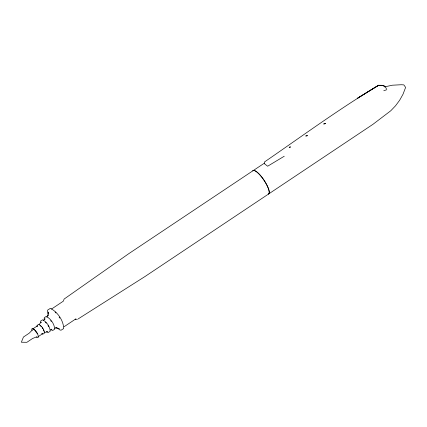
<?xml version="1.0" encoding="UTF-8"?>
<svg xmlns="http://www.w3.org/2000/svg" width="427" height="427" viewBox="0 0 427 427"><rect width="100%" height="100%" fill="white"/><g stroke="black" fill="none" stroke-linecap="round" stroke-linejoin="round"><path stroke-width="0.64" d="M32.383 330.194L32.489 329.831L29.164 333.215L23.448 337.031L21.35 342.23L26.896 342.294L32.607 338.478L36.989 336.711M37.282 326.265L37.4 325.854L33.151 328.689M41.093 322.55L41.238 322.043L39.108 324.504M44.867 319.327L45.027 318.766L43.298 320.517M46.853 317.224L48.096 315.11L47.909 315.788L48.262 311.993L48.438 313.487M386.456 88.923C385.549 85.854 382.309 84.93 379.363 85.325L382.96 85.587L378.573 85.208L357.58 98.194L378.354 85.448C339.118 108.976 302.172 136.069 264.494 161.966L264.43 163.141L252.805 170.859A14.07 3.822 56.3 0 1 264.329 180.573A14.07 3.822 56.3 0 1 268.071 194.189M51.475 309.079L63.335 301.158L64.119 299.06L128.778 253.665L252.688 170.939A14.07 3.822 56.3 0 1 264.217 180.653A14.07 3.822 56.3 0 1 267.959 194.269M38.056 336.738L42.833 333.546L42.535 333.7M63.997 326.799L75.857 318.878M267.457 194.755L144.945 276.552L78.152 318.921M268.973 193.741L372.942 124.326L390.764 110.769L395.541 105.784L399.651 100.238L403.019 94.218L405.623 87.402L403.857 84.904L401.401 84.733L392.301 85.208L384.497 86.905M284.254 156.229L267.638 166.22L264.596 163.845L264.43 163.141M50.269 330.066L51.966 329.377L51.336 329.212M383.772 90.754L386.83 89.691M44.429 332.638L47.504 331.619L46.933 331.469M54.688 328.198L56.497 327.941L55.734 327.744L59.278 328.833L58.36 328.24M75.157 319.231L77.372 319.311M32.922 328.891L34.678 330.023L37.4 333.871M384.626 86.291L383.521 85.752L384.818 86.387M50.909 329.681L52.654 330.509L54.661 329.249C54.619 324.184 50.749 318.686 46.265 316.418L44.253 317.677L44.189 319.412M46.532 331.859L48.096 332.601L50.172 331.288C50.13 326.751 46.666 321.819 42.641 319.786L40.57 321.099L40.506 322.652M41.632 333.626L42.828 334.192L44.451 333.167C44.419 329.687 41.766 325.913 38.686 324.355L37.064 325.379L37.016 326.57M36.386 337.127L37.587 337.693L38.393 337.213C38.361 333.733 35.703 329.959 32.623 328.4L31.817 328.881L31.774 330.071M56.935 327.706L59.823 329.911L61.024 330.22L63.671 328.587C63.602 320.597 57.501 311.923 50.423 308.337L47.776 309.975L47.472 311.043L48.182 314.336M40.047 325.353L41.478 326.794M55.142 312.052L55.99 312.991M45.385 322.15L46.281 323.148M50.653 320.618L51.309 321.483M59.145 317.096L59.769 318.046M42.209 327.755L42.887 328.785M48 325.577L48.699 326.842M43.458 329.825L43.896 330.792M44.157 331.63L44.232 332.281M325.55 123.616L323.757 123.947L325.55 123.616M307.461 135.685L305.833 135.983L307.461 135.685M290.531 146.984L289.207 147.224L290.531 146.984"/></g></svg>
